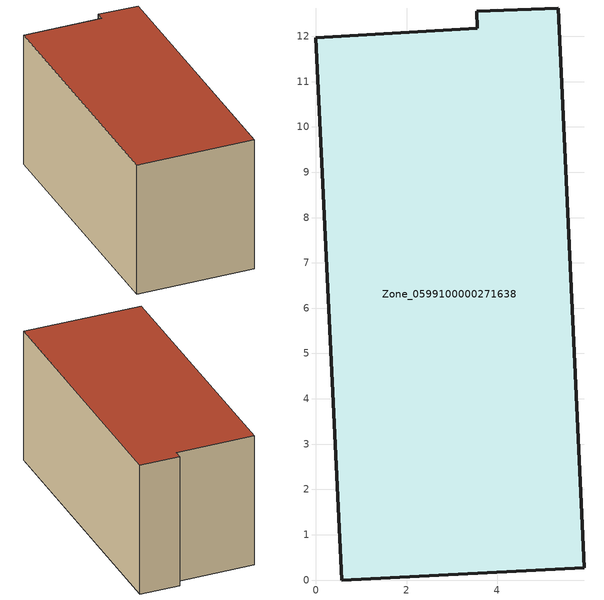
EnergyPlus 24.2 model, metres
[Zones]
Zone_0599100000271638
 floor ground (C_G): 5.34,12.62 5.92,0.27 0.56,0 0,11.97 3.56,12.18 3.55,12.56 z0
 wall outside (C_F): 0.56,0 5.92,0.27 5.34,12.62 3.55,12.56 3.56,12.18 0,11.97 0.56,0 z0:6.19
 roof outside (C_R): 5.92,0.27 5.34,12.62 3.55,12.56 3.56,12.18 0,11.97 0.56,0 z6.19
[BUILDING]
Pand.0599100000271638: North Axis=0; Terrain=City; Loads Convergence Tolerance Value=0.04; Temperature Convergence Tolerance Value=0.4; Solar Distribution=FullExterior; Maximum Number of Warmup Days=25; Minimum Number of Warmup Days=1
[Site:Location]
Rotterdam.The.Hague.AP_ZH_NLD Design_Conditions: Latitude=51.96; Longitude=4.45; Time Zone=1; Elevation=-4.5
[SITE:GROUNDTEMPERATURE:BUILDINGSURFACE]
18, 18, 18, 18, 18, 18, 18, 18, 18, 18, 18, 18
[MATERIAL] Thermal Absorptance=0.9; Solar Absorptance=0.7; Visible Absorptance=0.7
Name | Roughness | Thickness | Conductivity | Density | Specific Heat
G.TI.1946 | MediumSmooth | 0.15 | 1 | 540 | 1210
F.TI.1946 | Rough | 0.3 | 0.857143 | 1920 | 840
R.TI.1946 | MediumRough | 0.2 | 0.1 | 1500 | 1000
[CONSTRUCTION]
C_G: G.TI.1946
C_F: F.TI.1946
C_R: R.TI.1946
[ZONE]
Zone_0599100000271638: Type=1; Multiplier=1; Ceiling Height=Autocalculate; Volume=Autocalculate; Floor Area=autocalculate; Part of Total Floor Area=Yes
[ZONEINFILTRATION:DESIGNFLOWRATE]
Infil_Zone_0599100000271638: Zone or ZoneList or Space or SpaceList=Zone_0599100000271638; Schedule=AlwaysOn; Design Flow Rate Calculation Method=Flow/Area; Flow Rate per Floor Area=0.003; Constant Term Coefficient=1; Temperature Term Coefficient=0; Velocity Term Coefficient=0; Velocity Squared Term Coefficient=0
[HVACTEMPLATE:ZONE:IDEALLOADSAIRSYSTEM]
Zone_0599100000271638: Maximum Heating Supply Air Temperature=50; Minimum Cooling Supply Air Temperature=13; Maximum Heating Supply Air Humidity Ratio=0.0156; Minimum Cooling Supply Air Humidity Ratio=0.0077; Heating Limit=NoLimit; Cooling Limit=NoLimit; Dehumidification Control Type=ConstantSensibleHeatRatio; Cooling Sensible Heat Ratio=0.7; Dehumidification Setpoint=60; Humidification Control Type=None; Humidification Setpoint=30; Outdoor Air Method=None; Outdoor Air Flow Rate per Person=0.00944; Outdoor Air Flow Rate per Zone Floor Area=0; Outdoor Air Flow Rate per Zone=0; Demand Controlled Ventilation Type=None; Outdoor Air Economizer Type=NoEconomizer; Heat Recovery Type=None; Sensible Heat Recovery Effectiveness=0.7; Latent Heat Recovery Effectiveness=0.65
[ZONECONTROL:THERMOSTAT]
ThermostatControl_Zone_0599100000271638: Zone or ZoneList=Zone_0599100000271638; Control Type Schedule=DualSetpointControlType; Control 1=Thermostat_Zone_0599100000271638; Temperature Difference Between Cutout And Setpoint=0
[THERMOSTATSETPOINT:DUALSETPOINT]
Thermostat_Zone_0599100000271638: Heating Setpoint Temperature Schedule=HeatingSetpoint_Zone_0599100000271638; Cooling Setpoint Temperature Schedule=CoolingSetpoint_Zone_0599100000271638
[SCHEDULE:COMPACT]
HeatingSetpoint_Zone_0599100000271638: Through: 12/31, For: AllDays, Until: 24:00, 21
CoolingSetpoint_Zone_0599100000271638: Through: 12/31, For: AllDays, Until: 24:00, 24
DualSetpointControlType: Through: 12/31, For: AllDays, Until: 24:00, 4
AlwaysOn: Through: 12/31, For: AllDays, Until: 24:00, 1
